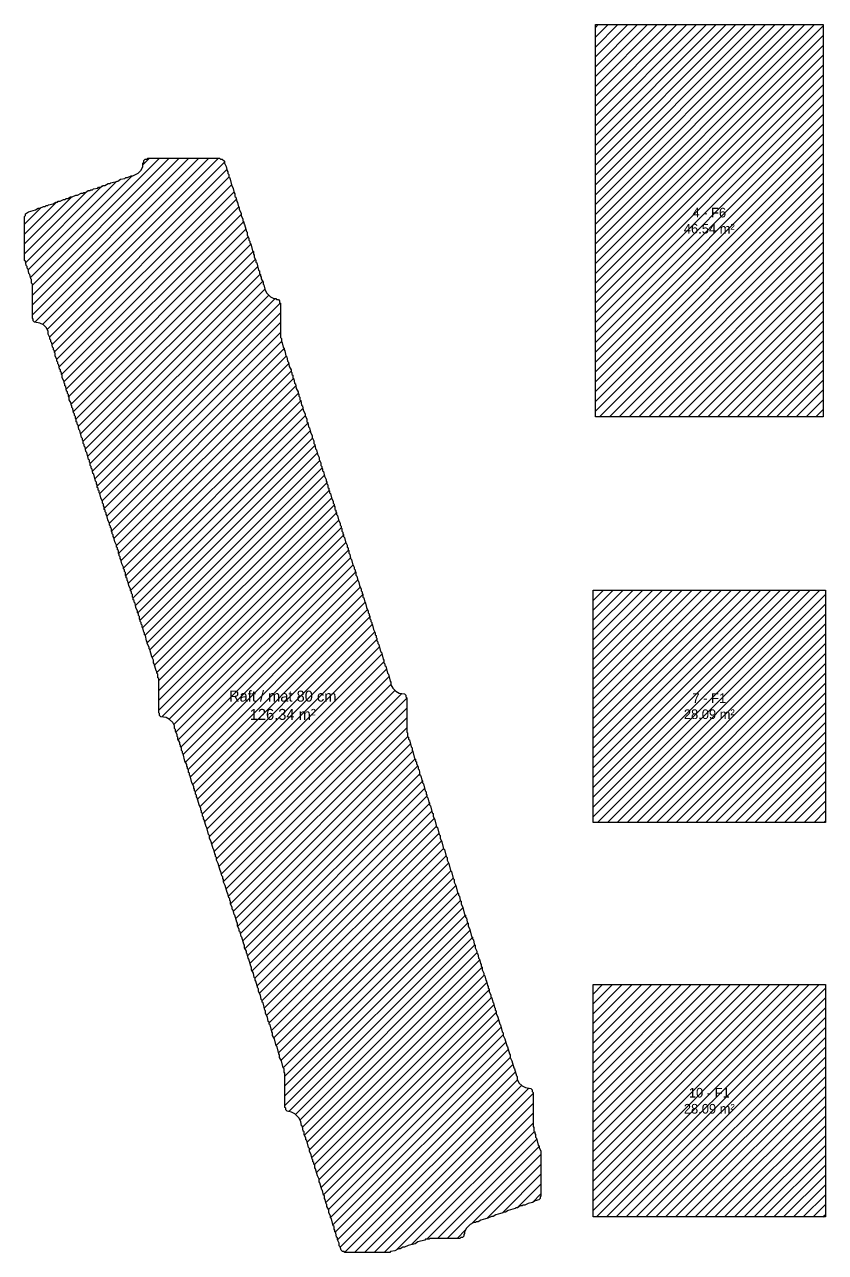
# Model space of a CAD drawing. Header units: metres. Extents: x -50 to 27.2, y -4.4 to 72.4.
# Drawn here: x -31.92 to -13.65, y 18.04 to 46.05 of the extents above; entities that cross this region are included whole.
import ezdxf

# ---------------------------------------------------------------- set-up
doc = ezdxf.new("R2010")
doc.units = ezdxf.units.M
for name, color, linetype in [('BLINDING-ISOLATED', 1, 'Continuous'), ('BLINDING-ISOLATED-HATCH', 1, 'Continuous'), ('BLINDING-LABEL', 7, 'Continuous'), ('BLINDING-RAFT-80', 6, 'Continuous'), ('BLINDING-RAFT-80-HATCH', 6, 'Continuous')]:
    doc.layers.add(name, color=color, linetype=linetype)

msp = doc.modelspace()

# ---------------------------------------------------------------- hatches: boundary and pattern name
at = {"layer": 'BLINDING-ISOLATED-HATCH'}
h = msp.add_hatch(dxfattribs=at)
h.set_pattern_fill('ANSI31', scale=0.05)
h.paths.add_polyline_path([(-13.698, 37.099), (-18.898, 37.099), (-18.898, 46.049), (-13.698, 46.049)])
h = msp.add_hatch(dxfattribs=at)
h.set_pattern_fill('ANSI31', scale=0.05)
h.paths.add_polyline_path([(-13.648, 27.849), (-18.948, 27.849), (-18.948, 33.149), (-13.648, 33.149)])
h = msp.add_hatch(dxfattribs=at)
h.set_pattern_fill('ANSI31', scale=0.05)
h.paths.add_polyline_path([(-13.648, 18.849), (-18.948, 18.849), (-18.948, 24.149), (-13.648, 24.149)])
at = {"layer": 'BLINDING-RAFT-80-HATCH'}
h = msp.add_hatch(dxfattribs=at)
h.set_pattern_fill('ANSI31', scale=0.05)
h.paths.add_polyline_path([(-24.63, 18.06), (-24.67, 18.06), (-24.7, 18.09), (-24.72, 18.17), (-24.74, 18.19), (-24.74, 18.25), (-24.78, 18.33), (-24.78, 18.37), (-24.8, 18.39), (-24.82, 18.49), (-24.84, 18.51), (-24.84, 18.55), (-24.86, 18.57), (-24.86, 18.63), (-24.88, 18.65), (-24.92, 18.81), (-24.94, 18.83), (-24.94, 18.87), (-24.98, 18.95), (-24.98, 19.01), (-25.02, 19.09), (-25.02, 19.13), (-25.04, 19.15), (-25.06, 19.25), (-25.08, 19.27), (-25.08, 19.33), (-25.1, 19.35), (-25.12, 19.45), (-25.14, 19.47), (-25.18, 19.63), (-25.2, 19.65), (-25.2, 19.71), (-25.24, 19.79), (-25.28, 19.95), (-25.3, 19.97), (-25.3, 20.03), (-25.32, 20.05), (-25.32, 20.09), (-25.34, 20.11), (-25.34, 20.15), (-25.36, 20.17), (-25.38, 20.27), (-25.42, 20.35), (-25.42, 20.41), (-25.44, 20.43), (-25.48, 20.59), (-25.5, 20.61), (-25.5, 20.65), (-25.54, 20.73), (-25.54, 20.79), (-25.56, 20.81), (-25.58, 20.91), (-25.6, 20.93), (-25.62, 21.03), (-25.66, 21.11), (-25.75, 21.2), (-25.83, 21.24), (-25.93, 21.26), (-25.96, 21.29), (-25.96, 21.33), (-25.98, 21.35), (-25.98, 22.13), (-26, 22.15), (-26, 22.23), (-26.02, 22.25), (-26.06, 22.41), (-26.1, 22.49), (-26.1, 22.55), (-26.12, 22.57), (-26.16, 22.73), (-26.18, 22.75), (-26.22, 22.91), (-26.26, 22.99), (-26.26, 23.05), (-26.28, 23.07), (-26.32, 23.23), (-26.34, 23.25), (-26.34, 23.29), (-26.36, 23.31), (-26.38, 23.41), (-26.42, 23.49), (-26.42, 23.55), (-26.44, 23.57), (-26.48, 23.73), (-26.5, 23.75), (-26.5, 23.79), (-26.52, 23.81), (-26.54, 23.91), (-26.58, 23.99), (-26.58, 24.05), (-26.6, 24.07), (-26.64, 24.23), (-26.66, 24.25), (-26.66, 24.29), (-26.68, 24.31), (-26.7, 24.41), (-26.74, 24.49), (-26.74, 24.55), (-26.76, 24.57), (-26.8, 24.73), (-26.82, 24.75), (-26.84, 24.85), (-26.86, 24.87), (-26.86, 24.91), (-26.9, 24.99), (-26.9, 25.05), (-26.92, 25.07), (-26.96, 25.23), (-26.98, 25.25), (-27, 25.35), (-27.02, 25.37), (-27.02, 25.41), (-27.06, 25.49), (-27.06, 25.55), (-27.08, 25.57), (-27.12, 25.73), (-27.14, 25.75), (-27.16, 25.85), (-27.18, 25.87), (-27.18, 25.91), (-27.22, 25.99), (-27.22, 26.05), (-27.24, 26.07), (-27.24, 26.11), (-27.26, 26.13), (-27.28, 26.23), (-27.3, 26.25), (-27.34, 26.41), (-27.38, 26.49), (-27.38, 26.55), (-27.4, 26.57), (-27.4, 26.61), (-27.42, 26.63), (-27.44, 26.73), (-27.46, 26.75), (-27.5, 26.91), (-27.54, 26.99), (-27.54, 27.05), (-27.56, 27.07), (-27.56, 27.11), (-27.58, 27.13), (-27.6, 27.23), (-27.62, 27.25), (-27.66, 27.41), (-27.7, 27.49), (-27.7, 27.55), (-27.72, 27.57), (-27.76, 27.73), (-27.78, 27.75), (-27.82, 27.91), (-27.84, 27.93), (-27.84, 27.97), (-27.86, 27.99), (-27.86, 28.05), (-27.88, 28.07), (-27.88, 28.11), (-27.9, 28.13), (-27.9, 28.17), (-27.94, 28.25), (-27.98, 28.41), (-28, 28.43), (-28, 28.47), (-28.02, 28.49), (-28.02, 28.55), (-28.04, 28.57), (-28.04, 28.61), (-28.06, 28.63), (-28.06, 28.67), (-28.1, 28.75), (-28.14, 28.91), (-28.16, 28.93), (-28.16, 28.97), (-28.18, 28.99), (-28.18, 29.05), (-28.2, 29.07), (-28.2, 29.11), (-28.22, 29.13), (-28.22, 29.17), (-28.26, 29.25), (-28.3, 29.41), (-28.32, 29.43), (-28.32, 29.47), (-28.34, 29.49), (-28.34, 29.55), (-28.36, 29.57), (-28.36, 29.61), (-28.38, 29.63), (-28.38, 29.67), (-28.42, 29.75), (-28.42, 29.79), (-28.44, 29.81), (-28.44, 29.85), (-28.48, 29.93), (-28.48, 29.97), (-28.5, 29.99), (-28.5, 30.05), (-28.54, 30.13), (-28.61, 30.2), (-28.69, 30.24), (-28.81, 30.26), (-28.84, 30.29), (-28.84, 30.33), (-28.86, 30.35), (-28.86, 31.13), (-28.88, 31.15), (-28.88, 31.23), (-28.9, 31.25), (-28.9, 31.29), (-28.92, 31.31), (-28.96, 31.47), (-28.98, 31.49), (-28.98, 31.55), (-29.02, 31.63), (-29.06, 31.79), (-29.08, 31.81), (-29.08, 31.85), (-29.12, 31.93), (-29.12, 31.97), (-29.14, 31.99), (-29.16, 32.11), (-29.18, 32.13), (-29.18, 32.17), (-29.2, 32.19), (-29.22, 32.29), (-29.24, 32.31), (-29.24, 32.35), (-29.26, 32.37), (-29.26, 32.41), (-29.28, 32.43), (-29.28, 32.47), (-29.3, 32.49), (-29.3, 32.55), (-29.32, 32.57), (-29.32, 32.61), (-29.34, 32.63), (-29.34, 32.67), (-29.38, 32.75), (-29.4, 32.85), (-29.42, 32.87), (-29.42, 32.91), (-29.44, 32.93), (-29.44, 32.97), (-29.46, 32.99), (-29.46, 33.05), (-29.48, 33.07), (-29.48, 33.11), (-29.5, 33.13), (-29.5, 33.17), (-29.54, 33.25), (-29.56, 33.35), (-29.58, 33.37), (-29.58, 33.41), (-29.6, 33.43), (-29.6, 33.47), (-29.62, 33.49), (-29.62, 33.55), (-29.64, 33.57), (-29.64, 33.61), (-29.66, 33.63), (-29.66, 33.67), (-29.7, 33.75), (-29.72, 33.85), (-29.74, 33.87), (-29.74, 33.91), (-29.76, 33.93), (-29.76, 33.97), (-29.78, 33.99), (-29.78, 34.05), (-29.8, 34.07), (-29.8, 34.11), (-29.82, 34.13), (-29.82, 34.17), (-29.86, 34.25), (-29.88, 34.35), (-29.9, 34.37), (-29.9, 34.41), (-29.92, 34.43), (-29.92, 34.47), (-29.94, 34.49), (-29.94, 34.55), (-29.96, 34.57), (-29.96, 34.61), (-29.98, 34.63), (-29.98, 34.67), (-30.02, 34.75), (-30.04, 34.85), (-30.06, 34.87), (-30.06, 34.91), (-30.08, 34.93), (-30.08, 34.97), (-30.1, 34.99), (-30.1, 35.05), (-30.12, 35.07), (-30.12, 35.11), (-30.14, 35.13), (-30.14, 35.17), (-30.18, 35.25), (-30.2, 35.35), (-30.22, 35.37), (-30.22, 35.41), (-30.24, 35.43), (-30.24, 35.47), (-30.26, 35.49), (-30.26, 35.55), (-30.28, 35.57), (-30.28, 35.61), (-30.3, 35.63), (-30.34, 35.79), (-30.36, 35.81), (-30.38, 35.91), (-30.4, 35.93), (-30.4, 35.97), (-30.42, 35.99), (-30.42, 36.05), (-30.44, 36.07), (-30.44, 36.11), (-30.46, 36.13), (-30.5, 36.29), (-30.52, 36.31), (-30.54, 36.41), (-30.56, 36.43), (-30.56, 36.47), (-30.58, 36.49), (-30.58, 36.55), (-30.6, 36.57), (-30.6, 36.61), (-30.62, 36.63), (-30.66, 36.79), (-30.68, 36.81), (-30.7, 36.91), (-30.72, 36.93), (-30.72, 36.97), (-30.74, 36.99), (-30.74, 37.05), (-30.76, 37.07), (-30.76, 37.11), (-30.78, 37.13), (-30.78, 37.17), (-30.8, 37.19), (-30.82, 37.29), (-30.84, 37.31), (-30.84, 37.35), (-30.86, 37.37), (-30.86, 37.41), (-30.9, 37.49), (-30.9, 37.55), (-30.92, 37.57), (-30.92, 37.61), (-30.94, 37.63), (-30.94, 37.67), (-30.96, 37.69), (-30.98, 37.79), (-31, 37.81), (-31, 37.85), (-31.02, 37.87), (-31.02, 37.91), (-31.06, 37.99), (-31.06, 38.05), (-31.08, 38.07), (-31.08, 38.11), (-31.1, 38.13), (-31.1, 38.17), (-31.12, 38.19), (-31.14, 38.29), (-31.16, 38.31), (-31.16, 38.35), (-31.18, 38.37), (-31.18, 38.41), (-31.22, 38.49), (-31.22, 38.55), (-31.24, 38.57), (-31.24, 38.61), (-31.26, 38.63), (-31.26, 38.67), (-31.28, 38.69), (-31.3, 38.79), (-31.32, 38.81), (-31.32, 38.85), (-31.34, 38.87), (-31.34, 38.91), (-31.38, 38.99), (-31.38, 39.05), (-31.42, 39.13), (-31.49, 39.2), (-31.57, 39.24), (-31.69, 39.26), (-31.72, 39.29), (-31.72, 39.33), (-31.74, 39.35), (-31.74, 40.13), (-31.76, 40.15), (-31.76, 40.23), (-31.78, 40.25), (-31.8, 40.35), (-31.82, 40.37), (-31.84, 40.47), (-31.86, 40.49), (-31.86, 40.53), (-31.88, 40.55), (-31.9, 40.65), (-31.92, 40.67), (-31.92, 41.67), (-31.9, 41.69), (-31.9, 41.73), (-31.83, 41.78), (-31.67, 41.82), (-31.61, 41.86), (-31.57, 41.86), (-31.49, 41.9), (-31.45, 41.9), (-31.43, 41.92), (-31.39, 41.92), (-31.37, 41.94), (-31.27, 41.96), (-31.21, 42), (-31.17, 42), (-31.15, 42.02), (-31.11, 42.02), (-31.03, 42.06), (-30.99, 42.06), (-30.97, 42.08), (-30.93, 42.08), (-30.87, 42.12), (-30.83, 42.12), (-30.75, 42.16), (-30.71, 42.16), (-30.63, 42.2), (-30.59, 42.2), (-30.57, 42.22), (-30.53, 42.22), (-30.47, 42.26), (-30.43, 42.26), (-30.41, 42.28), (-30.37, 42.28), (-30.35, 42.3), (-30.25, 42.32), (-30.23, 42.34), (-30.19, 42.34), (-30.13, 42.38), (-30.09, 42.38), (-30.01, 42.42), (-29.97, 42.42), (-29.95, 42.44), (-29.79, 42.48), (-29.73, 42.52), (-29.63, 42.54), (-29.61, 42.56), (-29.57, 42.56), (-29.49, 42.6), (-29.45, 42.6), (-29.33, 42.66), (-29.26, 42.73), (-29.22, 42.81), (-29.22, 42.89), (-29.2, 42.91), (-29.2, 42.95), (-29.17, 42.98), (-29.13, 42.98), (-29.11, 43), (-27.47, 43), (-27.45, 42.98), (-27.41, 42.98), (-27.36, 42.93), (-27.36, 42.89), (-27.32, 42.81), (-27.3, 42.71), (-27.28, 42.69), (-27.28, 42.65), (-27.26, 42.63), (-27.26, 42.57), (-27.24, 42.55), (-27.2, 42.39), (-27.16, 42.31), (-27.14, 42.21), (-27.12, 42.19), (-27.12, 42.13), (-27.1, 42.11), (-27.08, 42.01), (-27.06, 41.99), (-27.04, 41.89), (-27.02, 41.87), (-27.02, 41.83), (-26.98, 41.75), (-26.98, 41.69), (-26.94, 41.61), (-26.94, 41.57), (-26.92, 41.55), (-26.92, 41.51), (-26.9, 41.49), (-26.86, 41.33), (-26.84, 41.31), (-26.84, 41.25), (-26.8, 41.17), (-26.8, 41.13), (-26.78, 41.11), (-26.78, 41.07), (-26.76, 41.05), (-26.72, 40.89), (-26.7, 40.87), (-26.7, 40.81), (-26.68, 40.79), (-26.68, 40.75), (-26.64, 40.67), (-26.64, 40.63), (-26.62, 40.61), (-26.58, 40.45), (-26.56, 40.43), (-26.56, 40.37), (-26.54, 40.35), (-26.54, 40.31), (-26.52, 40.29), (-26.52, 40.25), (-26.48, 40.17), (-26.48, 40.13), (-26.46, 40.11), (-26.44, 40.01), (-26.4, 39.93), (-26.31, 39.84), (-26.23, 39.8), (-26.19, 39.8), (-26.17, 39.78), (-26.13, 39.78), (-26.1, 39.75), (-26.1, 39.71), (-26.08, 39.69), (-26.08, 38.91), (-26.06, 38.89), (-26.06, 38.81), (-26.04, 38.79), (-26.02, 38.69), (-26, 38.67), (-26, 38.63), (-25.98, 38.61), (-25.96, 38.49), (-25.94, 38.47), (-25.92, 38.37), (-25.9, 38.35), (-25.88, 38.25), (-25.84, 38.17), (-25.84, 38.13), (-25.82, 38.11), (-25.82, 38.07), (-25.8, 38.05), (-25.8, 37.99), (-25.78, 37.97), (-25.76, 37.87), (-25.74, 37.85), (-25.72, 37.75), (-25.68, 37.67), (-25.68, 37.63), (-25.66, 37.61), (-25.66, 37.57), (-25.64, 37.55), (-25.64, 37.49), (-25.62, 37.47), (-25.6, 37.37), (-25.58, 37.35), (-25.56, 37.25), (-25.52, 37.17), (-25.52, 37.13), (-25.48, 37.05), (-25.48, 36.99), (-25.46, 36.97), (-25.44, 36.87), (-25.42, 36.85), (-25.4, 36.75), (-25.36, 36.67), (-25.36, 36.63), (-25.32, 36.55), (-25.32, 36.49), (-25.3, 36.47), (-25.28, 36.37), (-25.26, 36.35), (-25.24, 36.25), (-25.2, 36.17), (-25.2, 36.13), (-25.16, 36.05), (-25.16, 35.99), (-25.14, 35.97), (-25.14, 35.93), (-25.12, 35.91), (-25.12, 35.87), (-25.1, 35.85), (-25.08, 35.75), (-25.04, 35.67), (-25.04, 35.63), (-25.02, 35.61), (-25.02, 35.57), (-25, 35.55), (-25, 35.49), (-24.98, 35.47), (-24.98, 35.43), (-24.96, 35.41), (-24.96, 35.37), (-24.94, 35.35), (-24.92, 35.25), (-24.88, 35.17), (-24.88, 35.13), (-24.86, 35.11), (-24.86, 35.07), (-24.84, 35.05), (-24.84, 34.99), (-24.82, 34.97), (-24.82, 34.93), (-24.8, 34.91), (-24.8, 34.87), (-24.78, 34.85), (-24.76, 34.75), (-24.72, 34.67), (-24.72, 34.63), (-24.7, 34.61), (-24.7, 34.57), (-24.68, 34.55), (-24.68, 34.49), (-24.66, 34.47), (-24.66, 34.43), (-24.64, 34.41), (-24.64, 34.37), (-24.62, 34.35), (-24.6, 34.25), (-24.56, 34.17), (-24.56, 34.13), (-24.54, 34.11), (-24.54, 34.07), (-24.52, 34.05), (-24.52, 33.99), (-24.5, 33.97), (-24.48, 33.87), (-24.46, 33.85), (-24.44, 33.75), (-24.4, 33.67), (-24.4, 33.63), (-24.38, 33.61), (-24.38, 33.57), (-24.36, 33.55), (-24.36, 33.49), (-24.34, 33.47), (-24.32, 33.37), (-24.3, 33.35), (-24.28, 33.25), (-24.24, 33.17), (-24.24, 33.13), (-24.22, 33.11), (-24.22, 33.07), (-24.2, 33.05), (-24.2, 32.99), (-24.18, 32.97), (-24.16, 32.87), (-24.14, 32.85), (-24.12, 32.75), (-24.08, 32.67), (-24.08, 32.63), (-24.06, 32.61), (-24.06, 32.57), (-24.04, 32.55), (-24.04, 32.49), (-24.02, 32.47), (-24.02, 32.43), (-24, 32.41), (-24, 32.37), (-23.98, 32.35), (-23.96, 32.25), (-23.92, 32.17), (-23.92, 32.13), (-23.9, 32.11), (-23.9, 32.07), (-23.88, 32.05), (-23.88, 31.99), (-23.86, 31.97), (-23.86, 31.93), (-23.84, 31.91), (-23.8, 31.75), (-23.78, 31.73), (-23.74, 31.57), (-23.72, 31.55), (-23.72, 31.49), (-23.7, 31.47), (-23.7, 31.43), (-23.68, 31.41), (-23.64, 31.25), (-23.62, 31.23), (-23.58, 31.07), (-23.56, 31.05), (-23.56, 30.99), (-23.52, 30.91), (-23.45, 30.84), (-23.37, 30.8), (-23.25, 30.78), (-23.22, 30.75), (-23.22, 30.71), (-23.2, 30.69), (-23.2, 29.91), (-23.18, 29.89), (-23.18, 29.81), (-23.16, 29.79), (-23.16, 29.75), (-23.14, 29.73), (-23.1, 29.57), (-23.08, 29.55), (-23.08, 29.49), (-23.06, 29.47), (-23.02, 29.31), (-23, 29.29), (-23, 29.25), (-22.98, 29.23), (-22.98, 29.19), (-22.94, 29.11), (-22.94, 29.07), (-22.92, 29.05), (-22.9, 28.93), (-22.88, 28.91), (-22.86, 28.81), (-22.84, 28.79), (-22.84, 28.75), (-22.82, 28.73), (-22.78, 28.57), (-22.76, 28.55), (-22.76, 28.49), (-22.74, 28.47), (-22.74, 28.43), (-22.72, 28.41), (-22.7, 28.31), (-22.68, 28.29), (-22.68, 28.25), (-22.66, 28.23), (-22.62, 28.07), (-22.6, 28.05), (-22.6, 27.99), (-22.56, 27.91), (-22.52, 27.75), (-22.5, 27.73), (-22.46, 27.57), (-22.44, 27.55), (-22.44, 27.49), (-22.4, 27.41), (-22.36, 27.25), (-22.34, 27.23), (-22.3, 27.07), (-22.28, 27.05), (-22.28, 26.99), (-22.24, 26.91), (-22.2, 26.75), (-22.18, 26.73), (-22.14, 26.57), (-22.12, 26.55), (-22.12, 26.49), (-22.08, 26.41), (-22.04, 26.25), (-22.02, 26.23), (-22.02, 26.19), (-22, 26.17), (-21.98, 26.07), (-21.96, 26.05), (-21.96, 25.99), (-21.92, 25.91), (-21.88, 25.75), (-21.86, 25.73), (-21.86, 25.69), (-21.84, 25.67), (-21.82, 25.57), (-21.8, 25.55), (-21.8, 25.49), (-21.76, 25.41), (-21.72, 25.25), (-21.7, 25.23), (-21.7, 25.19), (-21.68, 25.17), (-21.66, 25.07), (-21.64, 25.05), (-21.64, 24.99), (-21.6, 24.91), (-21.6, 24.87), (-21.58, 24.85), (-21.56, 24.75), (-21.54, 24.73), (-21.52, 24.63), (-21.5, 24.61), (-21.5, 24.57), (-21.48, 24.55), (-21.48, 24.49), (-21.44, 24.41), (-21.44, 24.37), (-21.42, 24.35), (-21.4, 24.25), (-21.38, 24.23), (-21.36, 24.13), (-21.34, 24.11), (-21.34, 24.07), (-21.32, 24.05), (-21.32, 23.99), (-21.28, 23.91), (-21.28, 23.87), (-21.26, 23.85), (-21.24, 23.75), (-21.22, 23.73), (-21.2, 23.63), (-21.18, 23.61), (-21.18, 23.57), (-21.16, 23.55), (-21.16, 23.49), (-21.12, 23.41), (-21.08, 23.25), (-21.06, 23.23), (-21.02, 23.07), (-21, 23.05), (-21, 22.99), (-20.96, 22.91), (-20.92, 22.75), (-20.9, 22.73), (-20.86, 22.57), (-20.84, 22.55), (-20.84, 22.49), (-20.8, 22.41), (-20.76, 22.25), (-20.74, 22.23), (-20.7, 22.07), (-20.68, 22.05), (-20.68, 21.99), (-20.64, 21.91), (-20.57, 21.84), (-20.49, 21.8), (-20.37, 21.78), (-20.34, 21.75), (-20.34, 21.71), (-20.32, 21.69), (-20.32, 20.91), (-20.3, 20.89), (-20.3, 20.81), (-20.28, 20.79), (-20.28, 20.75), (-20.26, 20.73), (-20.26, 20.67), (-20.24, 20.65), (-20.2, 20.49), (-20.18, 20.47), (-20.18, 20.43), (-20.14, 20.35), (-20.14, 19.33), (-20.16, 19.31), (-20.16, 19.27), (-20.19, 19.24), (-20.27, 19.22), (-20.33, 19.18), (-20.43, 19.16), (-20.51, 19.12), (-20.55, 19.12), (-20.57, 19.1), (-20.61, 19.1), (-20.67, 19.06), (-20.71, 19.06), (-20.73, 19.04), (-20.89, 19), (-20.95, 18.96), (-20.99, 18.96), (-21.01, 18.94), (-21.17, 18.9), (-21.23, 18.86), (-21.27, 18.86), (-21.35, 18.82), (-21.51, 18.78), (-21.57, 18.74), (-21.61, 18.74), (-21.63, 18.72), (-21.67, 18.72), (-21.75, 18.68), (-21.84, 18.59), (-21.88, 18.51), (-21.88, 18.47), (-21.9, 18.45), (-21.9, 18.41), (-21.93, 18.38), (-21.97, 18.38), (-21.99, 18.36), (-22.67, 18.36), (-22.69, 18.34), (-22.77, 18.34), (-22.79, 18.32), (-22.95, 18.28), (-23.01, 18.24), (-23.17, 18.2), (-23.25, 18.16), (-23.29, 18.16), (-23.35, 18.12), (-23.39, 18.12), (-23.47, 18.08), (-23.57, 18.06), (-23.59, 18.04), (-24.61, 18.04)])

# ---------------------------------------------------------------- linework, layer by layer
at = {"layer": 'BLINDING-ISOLATED'}
for points in [[(-13.698, 37.099), (-18.898, 37.099), (-18.898, 46.049), (-13.698, 46.049)], [(-13.648, 27.849), (-18.948, 27.849), (-18.948, 33.149), (-13.648, 33.149)], [(-13.648, 18.849), (-18.948, 18.849), (-18.948, 24.149), (-13.648, 24.149)]]:
    msp.add_lwpolyline(points, close=True, dxfattribs=at)
at = {"layer": 'BLINDING-RAFT-80'}
msp.add_lwpolyline([(-24.63, 18.06), (-24.67, 18.06), (-24.7, 18.09), (-24.72, 18.17), (-24.74, 18.19), (-24.74, 18.25), (-24.78, 18.33), (-24.78, 18.37), (-24.8, 18.39), (-24.82, 18.49), (-24.84, 18.51), (-24.84, 18.55), (-24.86, 18.57), (-24.86, 18.63), (-24.88, 18.65), (-24.92, 18.81), (-24.94, 18.83), (-24.94, 18.87), (-24.98, 18.95), (-24.98, 19.01), (-25.02, 19.09), (-25.02, 19.13), (-25.04, 19.15), (-25.06, 19.25), (-25.08, 19.27), (-25.08, 19.33), (-25.1, 19.35), (-25.12, 19.45), (-25.14, 19.47), (-25.18, 19.63), (-25.2, 19.65), (-25.2, 19.71), (-25.24, 19.79), (-25.28, 19.95), (-25.3, 19.97), (-25.3, 20.03), (-25.32, 20.05), (-25.32, 20.09), (-25.34, 20.11), (-25.34, 20.15), (-25.36, 20.17), (-25.38, 20.27), (-25.42, 20.35), (-25.42, 20.41), (-25.44, 20.43), (-25.48, 20.59), (-25.5, 20.61), (-25.5, 20.65), (-25.54, 20.73), (-25.54, 20.79), (-25.56, 20.81), (-25.58, 20.91), (-25.6, 20.93), (-25.62, 21.03), (-25.66, 21.11), (-25.75, 21.2), (-25.83, 21.24), (-25.93, 21.26), (-25.96, 21.29), (-25.96, 21.33), (-25.98, 21.35), (-25.98, 22.13), (-26, 22.15), (-26, 22.23), (-26.02, 22.25), (-26.06, 22.41), (-26.1, 22.49), (-26.1, 22.55), (-26.12, 22.57), (-26.16, 22.73), (-26.18, 22.75), (-26.22, 22.91), (-26.26, 22.99), (-26.26, 23.05), (-26.28, 23.07), (-26.32, 23.23), (-26.34, 23.25), (-26.34, 23.29), (-26.36, 23.31), (-26.38, 23.41), (-26.42, 23.49), (-26.42, 23.55), (-26.44, 23.57), (-26.48, 23.73), (-26.5, 23.75), (-26.5, 23.79), (-26.52, 23.81), (-26.54, 23.91), (-26.58, 23.99), (-26.58, 24.05), (-26.6, 24.07), (-26.64, 24.23), (-26.66, 24.25), (-26.66, 24.29), (-26.68, 24.31), (-26.7, 24.41), (-26.74, 24.49), (-26.74, 24.55), (-26.76, 24.57), (-26.8, 24.73), (-26.82, 24.75), (-26.84, 24.85), (-26.86, 24.87), (-26.86, 24.91), (-26.9, 24.99), (-26.9, 25.05), (-26.92, 25.07), (-26.96, 25.23), (-26.98, 25.25), (-27, 25.35), (-27.02, 25.37), (-27.02, 25.41), (-27.06, 25.49), (-27.06, 25.55), (-27.08, 25.57), (-27.12, 25.73), (-27.14, 25.75), (-27.16, 25.85), (-27.18, 25.87), (-27.18, 25.91), (-27.22, 25.99), (-27.22, 26.05), (-27.24, 26.07), (-27.24, 26.11), (-27.26, 26.13), (-27.28, 26.23), (-27.3, 26.25), (-27.34, 26.41), (-27.38, 26.49), (-27.38, 26.55), (-27.4, 26.57), (-27.4, 26.61), (-27.42, 26.63), (-27.44, 26.73), (-27.46, 26.75), (-27.5, 26.91), (-27.54, 26.99), (-27.54, 27.05), (-27.56, 27.07), (-27.56, 27.11), (-27.58, 27.13), (-27.6, 27.23), (-27.62, 27.25), (-27.66, 27.41), (-27.7, 27.49), (-27.7, 27.55), (-27.72, 27.57), (-27.76, 27.73), (-27.78, 27.75), (-27.82, 27.91), (-27.84, 27.93), (-27.84, 27.97), (-27.86, 27.99), (-27.86, 28.05), (-27.88, 28.07), (-27.88, 28.11), (-27.9, 28.13), (-27.9, 28.17), (-27.94, 28.25), (-27.98, 28.41), (-28, 28.43), (-28, 28.47), (-28.02, 28.49), (-28.02, 28.55), (-28.04, 28.57), (-28.04, 28.61), (-28.06, 28.63), (-28.06, 28.67), (-28.1, 28.75), (-28.14, 28.91), (-28.16, 28.93), (-28.16, 28.97), (-28.18, 28.99), (-28.18, 29.05), (-28.2, 29.07), (-28.2, 29.11), (-28.22, 29.13), (-28.22, 29.17), (-28.26, 29.25), (-28.3, 29.41), (-28.32, 29.43), (-28.32, 29.47), (-28.34, 29.49), (-28.34, 29.55), (-28.36, 29.57), (-28.36, 29.61), (-28.38, 29.63), (-28.38, 29.67), (-28.42, 29.75), (-28.42, 29.79), (-28.44, 29.81), (-28.44, 29.85), (-28.48, 29.93), (-28.48, 29.97), (-28.5, 29.99), (-28.5, 30.05), (-28.54, 30.13), (-28.61, 30.2), (-28.69, 30.24), (-28.81, 30.26), (-28.84, 30.29), (-28.84, 30.33), (-28.86, 30.35), (-28.86, 31.13), (-28.88, 31.15), (-28.88, 31.23), (-28.9, 31.25), (-28.9, 31.29), (-28.92, 31.31), (-28.96, 31.47), (-28.98, 31.49), (-28.98, 31.55), (-29.02, 31.63), (-29.06, 31.79), (-29.08, 31.81), (-29.08, 31.85), (-29.12, 31.93), (-29.12, 31.97), (-29.14, 31.99), (-29.16, 32.11), (-29.18, 32.13), (-29.18, 32.17), (-29.2, 32.19), (-29.22, 32.29), (-29.24, 32.31), (-29.24, 32.35), (-29.26, 32.37), (-29.26, 32.41), (-29.28, 32.43), (-29.28, 32.47), (-29.3, 32.49), (-29.3, 32.55), (-29.32, 32.57), (-29.32, 32.61), (-29.34, 32.63), (-29.34, 32.67), (-29.38, 32.75), (-29.4, 32.85), (-29.42, 32.87), (-29.42, 32.91), (-29.44, 32.93), (-29.44, 32.97), (-29.46, 32.99), (-29.46, 33.05), (-29.48, 33.07), (-29.48, 33.11), (-29.5, 33.13), (-29.5, 33.17), (-29.54, 33.25), (-29.56, 33.35), (-29.58, 33.37), (-29.58, 33.41), (-29.6, 33.43), (-29.6, 33.47), (-29.62, 33.49), (-29.62, 33.55), (-29.64, 33.57), (-29.64, 33.61), (-29.66, 33.63), (-29.66, 33.67), (-29.7, 33.75), (-29.72, 33.85), (-29.74, 33.87), (-29.74, 33.91), (-29.76, 33.93), (-29.76, 33.97), (-29.78, 33.99), (-29.78, 34.05), (-29.8, 34.07), (-29.8, 34.11), (-29.82, 34.13), (-29.82, 34.17), (-29.86, 34.25), (-29.88, 34.35), (-29.9, 34.37), (-29.9, 34.41), (-29.92, 34.43), (-29.92, 34.47), (-29.94, 34.49), (-29.94, 34.55), (-29.96, 34.57), (-29.96, 34.61), (-29.98, 34.63), (-29.98, 34.67), (-30.02, 34.75), (-30.04, 34.85), (-30.06, 34.87), (-30.06, 34.91), (-30.08, 34.93), (-30.08, 34.97), (-30.1, 34.99), (-30.1, 35.05), (-30.12, 35.07), (-30.12, 35.11), (-30.14, 35.13), (-30.14, 35.17), (-30.18, 35.25), (-30.2, 35.35), (-30.22, 35.37), (-30.22, 35.41), (-30.24, 35.43), (-30.24, 35.47), (-30.26, 35.49), (-30.26, 35.55), (-30.28, 35.57), (-30.28, 35.61), (-30.3, 35.63), (-30.34, 35.79), (-30.36, 35.81), (-30.38, 35.91), (-30.4, 35.93), (-30.4, 35.97), (-30.42, 35.99), (-30.42, 36.05), (-30.44, 36.07), (-30.44, 36.11), (-30.46, 36.13), (-30.5, 36.29), (-30.52, 36.31), (-30.54, 36.41), (-30.56, 36.43), (-30.56, 36.47), (-30.58, 36.49), (-30.58, 36.55), (-30.6, 36.57), (-30.6, 36.61), (-30.62, 36.63), (-30.66, 36.79), (-30.68, 36.81), (-30.7, 36.91), (-30.72, 36.93), (-30.72, 36.97), (-30.74, 36.99), (-30.74, 37.05), (-30.76, 37.07), (-30.76, 37.11), (-30.78, 37.13), (-30.78, 37.17), (-30.8, 37.19), (-30.82, 37.29), (-30.84, 37.31), (-30.84, 37.35), (-30.86, 37.37), (-30.86, 37.41), (-30.9, 37.49), (-30.9, 37.55), (-30.92, 37.57), (-30.92, 37.61), (-30.94, 37.63), (-30.94, 37.67), (-30.96, 37.69), (-30.98, 37.79), (-31, 37.81), (-31, 37.85), (-31.02, 37.87), (-31.02, 37.91), (-31.06, 37.99), (-31.06, 38.05), (-31.08, 38.07), (-31.08, 38.11), (-31.1, 38.13), (-31.1, 38.17), (-31.12, 38.19), (-31.14, 38.29), (-31.16, 38.31), (-31.16, 38.35), (-31.18, 38.37), (-31.18, 38.41), (-31.22, 38.49), (-31.22, 38.55), (-31.24, 38.57), (-31.24, 38.61), (-31.26, 38.63), (-31.26, 38.67), (-31.28, 38.69), (-31.3, 38.79), (-31.32, 38.81), (-31.32, 38.85), (-31.34, 38.87), (-31.34, 38.91), (-31.38, 38.99), (-31.38, 39.05), (-31.42, 39.13), (-31.49, 39.2), (-31.57, 39.24), (-31.69, 39.26), (-31.72, 39.29), (-31.72, 39.33), (-31.74, 39.35), (-31.74, 40.13), (-31.76, 40.15), (-31.76, 40.23), (-31.78, 40.25), (-31.8, 40.35), (-31.82, 40.37), (-31.84, 40.47), (-31.86, 40.49), (-31.86, 40.53), (-31.88, 40.55), (-31.9, 40.65), (-31.92, 40.67), (-31.92, 41.67), (-31.9, 41.69), (-31.9, 41.73), (-31.83, 41.78), (-31.67, 41.82), (-31.61, 41.86), (-31.57, 41.86), (-31.49, 41.9), (-31.45, 41.9), (-31.43, 41.92), (-31.39, 41.92), (-31.37, 41.94), (-31.27, 41.96), (-31.21, 42), (-31.17, 42), (-31.15, 42.02), (-31.11, 42.02), (-31.03, 42.06), (-30.99, 42.06), (-30.97, 42.08), (-30.93, 42.08), (-30.87, 42.12), (-30.83, 42.12), (-30.75, 42.16), (-30.71, 42.16), (-30.63, 42.2), (-30.59, 42.2), (-30.57, 42.22), (-30.53, 42.22), (-30.47, 42.26), (-30.43, 42.26), (-30.41, 42.28), (-30.37, 42.28), (-30.35, 42.3), (-30.25, 42.32), (-30.23, 42.34), (-30.19, 42.34), (-30.13, 42.38), (-30.09, 42.38), (-30.01, 42.42), (-29.97, 42.42), (-29.95, 42.44), (-29.79, 42.48), (-29.73, 42.52), (-29.63, 42.54), (-29.61, 42.56), (-29.57, 42.56), (-29.49, 42.6), (-29.45, 42.6), (-29.33, 42.66), (-29.26, 42.73), (-29.22, 42.81), (-29.22, 42.89), (-29.2, 42.91), (-29.2, 42.95), (-29.17, 42.98), (-29.13, 42.98), (-29.11, 43), (-27.47, 43), (-27.45, 42.98), (-27.41, 42.98), (-27.36, 42.93), (-27.36, 42.89), (-27.32, 42.81), (-27.3, 42.71), (-27.28, 42.69), (-27.28, 42.65), (-27.26, 42.63), (-27.26, 42.57), (-27.24, 42.55), (-27.2, 42.39), (-27.16, 42.31), (-27.14, 42.21), (-27.12, 42.19), (-27.12, 42.13), (-27.1, 42.11), (-27.08, 42.01), (-27.06, 41.99), (-27.04, 41.89), (-27.02, 41.87), (-27.02, 41.83), (-26.98, 41.75), (-26.98, 41.69), (-26.94, 41.61), (-26.94, 41.57), (-26.92, 41.55), (-26.92, 41.51), (-26.9, 41.49), (-26.86, 41.33), (-26.84, 41.31), (-26.84, 41.25), (-26.8, 41.17), (-26.8, 41.13), (-26.78, 41.11), (-26.78, 41.07), (-26.76, 41.05), (-26.72, 40.89), (-26.7, 40.87), (-26.7, 40.81), (-26.68, 40.79), (-26.68, 40.75), (-26.64, 40.67), (-26.64, 40.63), (-26.62, 40.61), (-26.58, 40.45), (-26.56, 40.43), (-26.56, 40.37), (-26.54, 40.35), (-26.54, 40.31), (-26.52, 40.29), (-26.52, 40.25), (-26.48, 40.17), (-26.48, 40.13), (-26.46, 40.11), (-26.44, 40.01), (-26.4, 39.93), (-26.31, 39.84), (-26.23, 39.8), (-26.19, 39.8), (-26.17, 39.78), (-26.13, 39.78), (-26.1, 39.75), (-26.1, 39.71), (-26.08, 39.69), (-26.08, 38.91), (-26.06, 38.89), (-26.06, 38.81), (-26.04, 38.79), (-26.02, 38.69), (-26, 38.67), (-26, 38.63), (-25.98, 38.61), (-25.96, 38.49), (-25.94, 38.47), (-25.92, 38.37), (-25.9, 38.35), (-25.88, 38.25), (-25.84, 38.17), (-25.84, 38.13), (-25.82, 38.11), (-25.82, 38.07), (-25.8, 38.05), (-25.8, 37.99), (-25.78, 37.97), (-25.76, 37.87), (-25.74, 37.85), (-25.72, 37.75), (-25.68, 37.67), (-25.68, 37.63), (-25.66, 37.61), (-25.66, 37.57), (-25.64, 37.55), (-25.64, 37.49), (-25.62, 37.47), (-25.6, 37.37), (-25.58, 37.35), (-25.56, 37.25), (-25.52, 37.17), (-25.52, 37.13), (-25.48, 37.05), (-25.48, 36.99), (-25.46, 36.97), (-25.44, 36.87), (-25.42, 36.85), (-25.4, 36.75), (-25.36, 36.67), (-25.36, 36.63), (-25.32, 36.55), (-25.32, 36.49), (-25.3, 36.47), (-25.28, 36.37), (-25.26, 36.35), (-25.24, 36.25), (-25.2, 36.17), (-25.2, 36.13), (-25.16, 36.05), (-25.16, 35.99), (-25.14, 35.97), (-25.14, 35.93), (-25.12, 35.91), (-25.12, 35.87), (-25.1, 35.85), (-25.08, 35.75), (-25.04, 35.67), (-25.04, 35.63), (-25.02, 35.61), (-25.02, 35.57), (-25, 35.55), (-25, 35.49), (-24.98, 35.47), (-24.98, 35.43), (-24.96, 35.41), (-24.96, 35.37), (-24.94, 35.35), (-24.92, 35.25), (-24.88, 35.17), (-24.88, 35.13), (-24.86, 35.11), (-24.86, 35.07), (-24.84, 35.05), (-24.84, 34.99), (-24.82, 34.97), (-24.82, 34.93), (-24.8, 34.91), (-24.8, 34.87), (-24.78, 34.85), (-24.76, 34.75), (-24.72, 34.67), (-24.72, 34.63), (-24.7, 34.61), (-24.7, 34.57), (-24.68, 34.55), (-24.68, 34.49), (-24.66, 34.47), (-24.66, 34.43), (-24.64, 34.41), (-24.64, 34.37), (-24.62, 34.35), (-24.6, 34.25), (-24.56, 34.17), (-24.56, 34.13), (-24.54, 34.11), (-24.54, 34.07), (-24.52, 34.05), (-24.52, 33.99), (-24.5, 33.97), (-24.48, 33.87), (-24.46, 33.85), (-24.44, 33.75), (-24.4, 33.67), (-24.4, 33.63), (-24.38, 33.61), (-24.38, 33.57), (-24.36, 33.55), (-24.36, 33.49), (-24.34, 33.47), (-24.32, 33.37), (-24.3, 33.35), (-24.28, 33.25), (-24.24, 33.17), (-24.24, 33.13), (-24.22, 33.11), (-24.22, 33.07), (-24.2, 33.05), (-24.2, 32.99), (-24.18, 32.97), (-24.16, 32.87), (-24.14, 32.85), (-24.12, 32.75), (-24.08, 32.67), (-24.08, 32.63), (-24.06, 32.61), (-24.06, 32.57), (-24.04, 32.55), (-24.04, 32.49), (-24.02, 32.47), (-24.02, 32.43), (-24, 32.41), (-24, 32.37), (-23.98, 32.35), (-23.96, 32.25), (-23.92, 32.17), (-23.92, 32.13), (-23.9, 32.11), (-23.9, 32.07), (-23.88, 32.05), (-23.88, 31.99), (-23.86, 31.97), (-23.86, 31.93), (-23.84, 31.91), (-23.8, 31.75), (-23.78, 31.73), (-23.74, 31.57), (-23.72, 31.55), (-23.72, 31.49), (-23.7, 31.47), (-23.7, 31.43), (-23.68, 31.41), (-23.64, 31.25), (-23.62, 31.23), (-23.58, 31.07), (-23.56, 31.05), (-23.56, 30.99), (-23.52, 30.91), (-23.45, 30.84), (-23.37, 30.8), (-23.25, 30.78), (-23.22, 30.75), (-23.22, 30.71), (-23.2, 30.69), (-23.2, 29.91), (-23.18, 29.89), (-23.18, 29.81), (-23.16, 29.79), (-23.16, 29.75), (-23.14, 29.73), (-23.1, 29.57), (-23.08, 29.55), (-23.08, 29.49), (-23.06, 29.47), (-23.02, 29.31), (-23, 29.29), (-23, 29.25), (-22.98, 29.23), (-22.98, 29.19), (-22.94, 29.11), (-22.94, 29.07), (-22.92, 29.05), (-22.9, 28.93), (-22.88, 28.91), (-22.86, 28.81), (-22.84, 28.79), (-22.84, 28.75), (-22.82, 28.73), (-22.78, 28.57), (-22.76, 28.55), (-22.76, 28.49), (-22.74, 28.47), (-22.74, 28.43), (-22.72, 28.41), (-22.7, 28.31), (-22.68, 28.29), (-22.68, 28.25), (-22.66, 28.23), (-22.62, 28.07), (-22.6, 28.05), (-22.6, 27.99), (-22.56, 27.91), (-22.52, 27.75), (-22.5, 27.73), (-22.46, 27.57), (-22.44, 27.55), (-22.44, 27.49), (-22.4, 27.41), (-22.36, 27.25), (-22.34, 27.23), (-22.3, 27.07), (-22.28, 27.05), (-22.28, 26.99), (-22.24, 26.91), (-22.2, 26.75), (-22.18, 26.73), (-22.14, 26.57), (-22.12, 26.55), (-22.12, 26.49), (-22.08, 26.41), (-22.04, 26.25), (-22.02, 26.23), (-22.02, 26.19), (-22, 26.17), (-21.98, 26.07), (-21.96, 26.05), (-21.96, 25.99), (-21.92, 25.91), (-21.88, 25.75), (-21.86, 25.73), (-21.86, 25.69), (-21.84, 25.67), (-21.82, 25.57), (-21.8, 25.55), (-21.8, 25.49), (-21.76, 25.41), (-21.72, 25.25), (-21.7, 25.23), (-21.7, 25.19), (-21.68, 25.17), (-21.66, 25.07), (-21.64, 25.05), (-21.64, 24.99), (-21.6, 24.91), (-21.6, 24.87), (-21.58, 24.85), (-21.56, 24.75), (-21.54, 24.73), (-21.52, 24.63), (-21.5, 24.61), (-21.5, 24.57), (-21.48, 24.55), (-21.48, 24.49), (-21.44, 24.41), (-21.44, 24.37), (-21.42, 24.35), (-21.4, 24.25), (-21.38, 24.23), (-21.36, 24.13), (-21.34, 24.11), (-21.34, 24.07), (-21.32, 24.05), (-21.32, 23.99), (-21.28, 23.91), (-21.28, 23.87), (-21.26, 23.85), (-21.24, 23.75), (-21.22, 23.73), (-21.2, 23.63), (-21.18, 23.61), (-21.18, 23.57), (-21.16, 23.55), (-21.16, 23.49), (-21.12, 23.41), (-21.08, 23.25), (-21.06, 23.23), (-21.02, 23.07), (-21, 23.05), (-21, 22.99), (-20.96, 22.91), (-20.92, 22.75), (-20.9, 22.73), (-20.86, 22.57), (-20.84, 22.55), (-20.84, 22.49), (-20.8, 22.41), (-20.76, 22.25), (-20.74, 22.23), (-20.7, 22.07), (-20.68, 22.05), (-20.68, 21.99), (-20.64, 21.91), (-20.57, 21.84), (-20.49, 21.8), (-20.37, 21.78), (-20.34, 21.75), (-20.34, 21.71), (-20.32, 21.69), (-20.32, 20.91), (-20.3, 20.89), (-20.3, 20.81), (-20.28, 20.79), (-20.28, 20.75), (-20.26, 20.73), (-20.26, 20.67), (-20.24, 20.65), (-20.2, 20.49), (-20.18, 20.47), (-20.18, 20.43), (-20.14, 20.35), (-20.14, 19.33), (-20.16, 19.31), (-20.16, 19.27), (-20.19, 19.24), (-20.27, 19.22), (-20.33, 19.18), (-20.43, 19.16), (-20.51, 19.12), (-20.55, 19.12), (-20.57, 19.1), (-20.61, 19.1), (-20.67, 19.06), (-20.71, 19.06), (-20.73, 19.04), (-20.89, 19), (-20.95, 18.96), (-20.99, 18.96), (-21.01, 18.94), (-21.17, 18.9), (-21.23, 18.86), (-21.27, 18.86), (-21.35, 18.82), (-21.51, 18.78), (-21.57, 18.74), (-21.61, 18.74), (-21.63, 18.72), (-21.67, 18.72), (-21.75, 18.68), (-21.84, 18.59), (-21.88, 18.51), (-21.88, 18.47), (-21.9, 18.45), (-21.9, 18.41), (-21.93, 18.38), (-21.97, 18.38), (-21.99, 18.36), (-22.67, 18.36), (-22.69, 18.34), (-22.77, 18.34), (-22.79, 18.32), (-22.95, 18.28), (-23.01, 18.24), (-23.17, 18.2), (-23.25, 18.16), (-23.29, 18.16), (-23.35, 18.12), (-23.39, 18.12), (-23.47, 18.08), (-23.57, 18.06), (-23.59, 18.04), (-24.61, 18.04)], close=True, dxfattribs=at)

# ---------------------------------------------------------------- texts
at = {"layer": 'BLINDING-LABEL', "attachment_point": 5}
for s, insert, char_height in [('4 - F6\\P46.54 m²', (-16.298, 41.574), 0.22), ('Raft / mat 80 cm\\P126.34 m²', (-26.03, 30.52), 0.25), ('7 - F1\\P28.09 m²', (-16.298, 30.499), 0.22), ('10 - F1\\P28.09 m²', (-16.298, 21.499), 0.22)]:
    msp.add_mtext(s, dxfattribs=dict(at, insert=insert, char_height=char_height))

doc.saveas('drawing.dxf')
